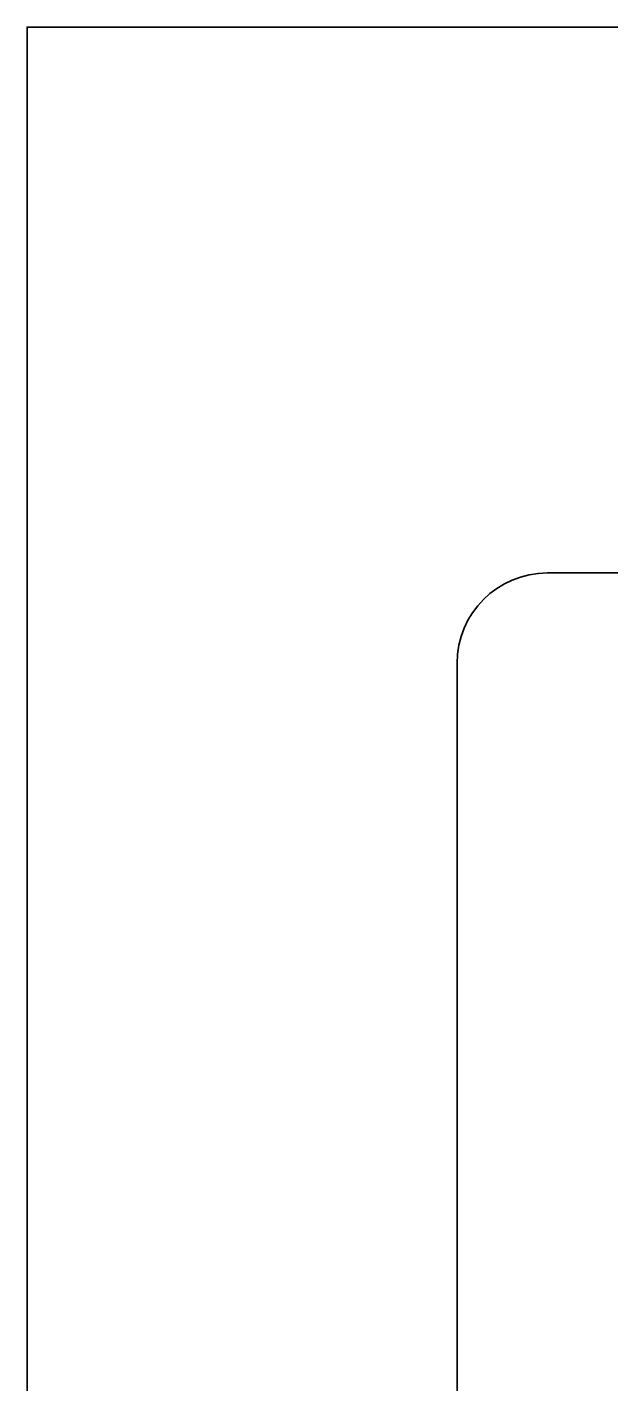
# Model space of a CAD drawing. Header units: inches. Extents: x 10 to 200, y 59 to 239.
# Drawn here: x 10.3 to 49, y 148.5 to 238.5 of the extents above; entities that cross this region are included whole.
import ezdxf

# ---------------------------------------------------------------- set-up
doc = ezdxf.new("R2010")
doc.units = ezdxf.units.IN
doc.header["$MEASUREMENT"] = 0
doc.layers.add('Construction', color=7, linetype='Continuous')
doc.layers.add('Forme top', color=7, linetype='Continuous')

# ---------------------------------------------------------------- blocks, each defined once
blk = doc.blocks.new('block 49')
at = {"layer": 'Forme top', "color": 7, "lineweight": 35, "true_color": 0xffffff}
blk.add_lwpolyline([(10.304, 137.269), (10.304, 148.519), (10.304, 159.769), (10.304, 171.019), (10.304, 182.269), (10.304, 193.519), (10.304, 204.77), (10.304, 216.02), (10.304, 227.27), (10.304, 238.519), (22.179, 238.519), (34.054, 238.519), (45.929, 238.519), (57.804, 238.519), (69.679, 238.519), (81.554, 238.519), (93.429, 238.519), (105.304, 238.519)], dxfattribs=at)
blk = doc.blocks.new('block 51')
at = {"layer": 'Construction', "color": 7, "lineweight": 35, "true_color": 0xffffff}
blk.add_lwpolyline([(50.454, 202.311), (48.579, 202.311), (46.705, 202.311), (44.831, 202.311), (44.217, 202.28), (43.622, 202.189), (43.047, 202.041), (42.495, 201.839), (41.971, 201.587), (41.476, 201.286), (41.014, 200.941), (40.588, 200.553), (40.201, 200.127), (39.856, 199.666), (39.555, 199.171), (39.303, 198.646), (39.101, 198.095), (38.953, 197.52), (38.862, 196.924), (38.831, 196.311), (38.831, 190.337), (38.831, 184.363), (38.831, 178.39), (38.831, 172.416), (38.831, 166.442), (38.831, 160.469), (38.831, 154.495), (38.831, 148.521), (38.831, 142.548)], dxfattribs=at)

msp = doc.modelspace()

# ---------------------------------------------------------------- block references
at = {"layer": 'Construction'}
msp.add_blockref('block 51', (0, 0), dxfattribs=at)
at = {"layer": 'Forme top'}
msp.add_blockref('block 49', (0, 0), dxfattribs=at)

doc.saveas('drawing.dxf')
